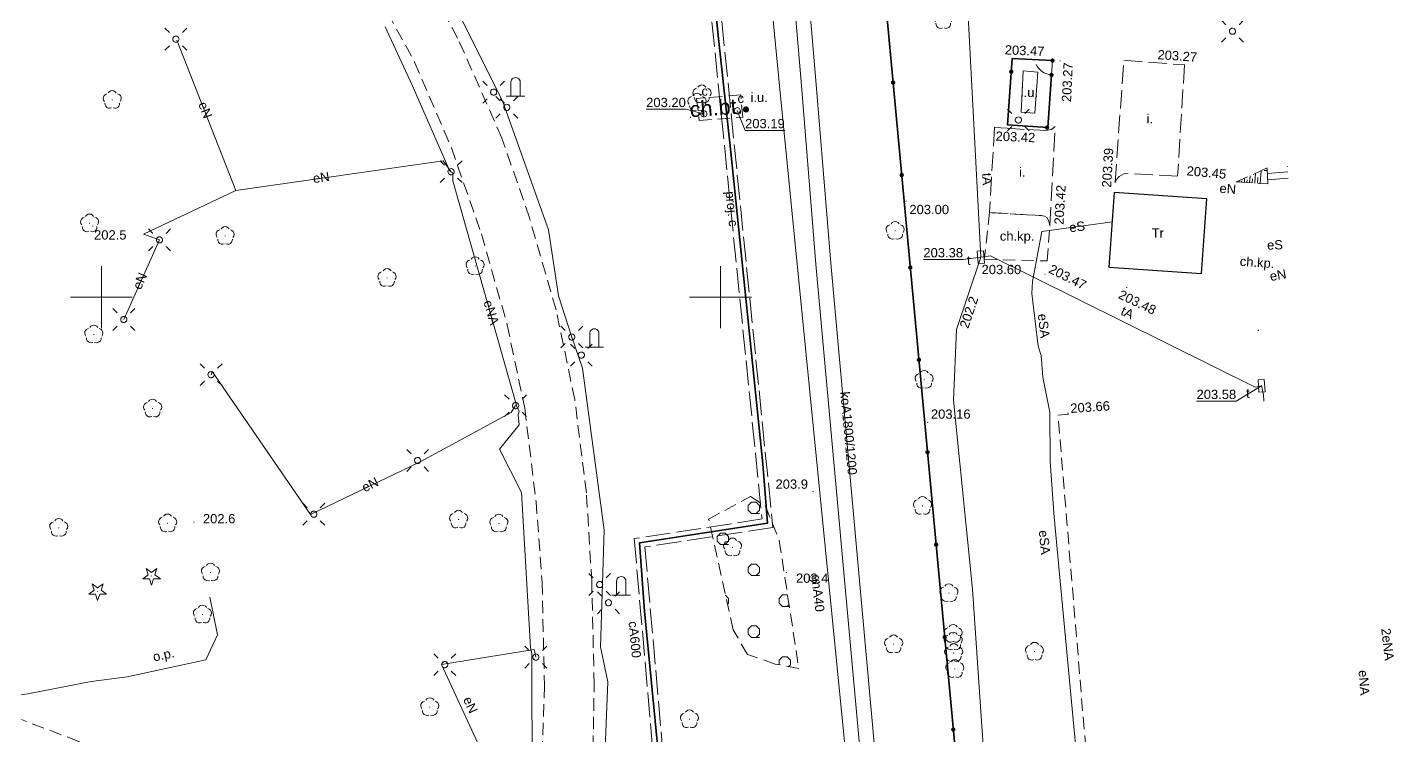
# Model space of a CAD drawing. Extents: x 0 to 7423283, y 0 to 5548300.
# Drawn here: x 7422544 to 7422654.4, y 5547964.6 to 5548021.8 of the extents above; entities that cross this region are included whole.
import ezdxf
from ezdxf.enums import TextEntityAlignment as Align

# ---------------------------------------------------------------- set-up
doc = ezdxf.new("R2010")
doc.units = 0
doc.header["$PDSIZE"] = 0.75
for name, pattern in [('PRZER0_8-0_8', [1.6, 0.8, -0.8]), ('PRZER1-1', [2, 1, -1]), ('PRZER2-1', [3, 2, -1]), ('PRZER2_5-1', [3.5, 2.5, -1]), ('PRZER3-1', [4, 3, -1]), ('PRZER4-1', [5, 4, -1])]:
    doc.linetypes.add(name, pattern=pattern)
doc.layers.get('0').update_dxf_attribs({"linetype": 'CONTINUOUS', "lineweight": 13})
for name, color, linetype, lineweight in [('BUBZ02', 7, 'PRZER2_5-1', 18), ('GSLKOC', 7, 'CONTINUOUS', 18), ('GSLKOU', 7, 'CONTINUOUS', 18), ('GTGETI_O', 7, 'CONTINUOUS', 18), ('KTCR02', 7, 'PRZER2-1', 18), ('KTCR02_O', 7, 'PRZER2-1', 18), ('KTOK04', 7, 'CONTINUOUS', 18), ('KTOK05_01', 7, 'CONTINUOUS', 35), ('KTOK06', 7, 'CONTINUOUS', 18), ('KTPL01', 7, 'PRZER3-1', 18), ('KTPL01_O', 7, 'PRZER3-1', 18), ('RTPW01', 7, 'CONTINUOUS', 13), ('RTPW01_O', 7, 'CONTINUOUS', 13), ('RTPW02', 7, 'CONTINUOUS', 13), ('RTPW02_O', 7, 'CONTINUOUS', 13), ('SUSM', 7, 'CONTINUOUS', 18)]:
    doc.layers.add(name, color=color, linetype=linetype, lineweight=lineweight)
for name, color, linetype, lineweight, true_color in [('EGBD03', 7, 'CONTINUOUS', 18, 0x008000), ('EGBU01', 7, 'PRZER1-1', 18, 0x008000), ('OBOO04_01', 7, 'CONTINUOUS', 18, 0x0a0909), ('OBOP01', 7, 'CONTINUOUS', 18, 0x008000), ('OBOP02', 7, 'CONTINUOUS', 18, 0x008000), ('OBOP05_02', 7, 'CONTINUOUS', 18, 0x0a0909), ('OBOP05_02_O', 7, 'CONTINUOUS', 18, 0x0a0909), ('PTTL04', 7, 'CONTINUOUS', 18, 0x0a0909), ('SUOP03', 1, 'CONTINUOUS', 35, 0xff0000), ('SUPC05', 7, 'CONTINUOUS', 18, 0xd200d2), ('SUPC05_O', 7, 'CONTINUOUS', 18, 0xd200d2), ('SUPE03', 1, 'CONTINUOUS', 18, 0xff0000), ('SUPE03_O', 1, 'CONTINUOUS', 18, 0xff0000), ('SUPE04', 1, 'CONTINUOUS', 18, 0xff0000), ('SUPE04_O', 1, 'CONTINUOUS', 18, 0xff0000), ('SUPG04', 7, 'CONTINUOUS', 18, 0xbfbf00), ('SUPG04_O', 7, 'CONTINUOUS', 18, 0xbfbf00), ('SUPK03', 7, 'CONTINUOUS', 18, 0x803300), ('SUPK03_O', 7, 'CONTINUOUS', 18, 0x803300), ('SUPT01', 7, 'CONTINUOUS', 18, 0xff9100), ('SUPT01_O', 7, 'CONTINUOUS', 18, 0xff9100), ('SUUS12', 7, 'CONTINUOUS', 25, 0x0a0909), ('SUUS12_O', 7, 'CONTINUOUS', 25, 0x0a0909), ('SUUS15', 7, 'CONTINUOUS', 18, 0xff9100), ('SUUS15_O', 7, 'CONTINUOUS', 18, 0xff9100), ('SUUS31_03', 7, 'PRZER0_8-0_8', 18, 0xd200d2), ('SUUS31_03_O', 7, 'PRZER0_8-0_8', 18, 0xd200d2)]:
    doc.layers.add(name, color=color, linetype=linetype, lineweight=lineweight, true_color=true_color)
for name, color, linetype, true_color in [('SUPS01_02', 7, 'CONTINUOUS', 0xd200d2), ('SUPS01_02_O', 7, 'CONTINUOUS', 0xd200d2), ('SUPS01_07', 7, 'CONTINUOUS', 0xff9100), ('SUPS01_07_O', 7, 'CONTINUOUS', 0xff9100), ('SUUS31_01', 7, 'CONTINUOUS', 0x0a0909), ('SUUS31_01_O', 7, 'CONTINUOUS', 0x0a0909)]:
    doc.layers.add(name, color=color, linetype=linetype, true_color=true_color)
doc.styles.add('GEO-INFO', font='Arial')

# ---------------------------------------------------------------- blocks, each defined once
blk = doc.blocks.new('KOLO')
blk.add_hatch(color=0).paths.add_polyline_path([(0, 0.5), (-0.12941, 0.482963), (-0.25, 0.433013), (-0.353553, 0.353553), (-0.433013, 0.25), (-0.482963, 0.12941), (-0.5, 0), (-0.482963, -0.12941), (-0.433013, -0.25), (-0.353553, -0.353553), (-0.25, -0.433013), (-0.12941, -0.482963), (0, -0.5), (0.12941, -0.482963), (0.25, -0.433013), (0.353553, -0.353553), (0.433013, -0.25), (0.482963, -0.12941), (0.5, 0), (0.482963, 0.12941), (0.433013, 0.25), (0.353553, 0.353553), (0.25, 0.433013), (0.12941, 0.482963)])
blk = doc.blocks.new('SUSM01_01')
at = {"color": 0}
for points in [[(-0.353553, 0.353553), (-0.212132, 0.212132)], [(0.353553, 0.353553), (0.212132, 0.212132)], [(-0.353553, -0.353553), (-0.212132, -0.212132)], [(0.353553, -0.353553), (0.212132, -0.212132)]]:
    blk.add_lwpolyline(points, dxfattribs=at)
blk.add_lwpolyline([(0.1, 0), (0.093969, -0.034202), (0.076604, -0.064279), (0.05, -0.086603), (0.025882, -0.096593), (0, -0.1), (-0.025882, -0.096593), (-0.05, -0.086603), (-0.073305, -0.068017), (-0.090097, -0.043388), (-0.098883, -0.014904), (-0.098883, 0.014904), (-0.090097, 0.043388), (-0.073305, 0.068017), (-0.05, 0.086603), (-0.022252, 0.097493), (0.007473, 0.09972), (0.036534, 0.093087), (0.062349, 0.078183), (0.082624, 0.056332), (0.095557, 0.029476)], close=True, dxfattribs=at)
blk = doc.blocks.new('SPDLP')
blk.add_hatch(color=0).paths.add_polyline_path([(-0.09, 0), (-0.085595, -0.027812), (-0.072812, -0.052901), (-0.052901, -0.072812), (-0.027812, -0.085595), (0, -0.09), (0.027812, -0.085595), (0.052901, -0.072812), (0.072812, -0.052901), (0.085595, -0.027812), (0.09, 0), (0.085595, 0.027812), (0.072812, 0.052901), (0.052901, 0.072812), (0.027812, 0.085595), (0, 0.09), (-0.027812, 0.085595), (-0.052901, 0.072812), (-0.072812, 0.052901), (-0.085595, 0.027812)])
at = {"color": 0}
for points in [[(-1.292703, 0.137547), (-1.355024, 0.389802), (-1.327532, 0.648184), (-1.213525, 0.881678), (-1.026689, 1.062258), (-0.78945, 1.168249), (-0.530282, 1.186929)], [(-0.268652, 1.271938), (-0.048001, 1.40916), (0.20623, 1.462858), (0.463525, 1.426585), (0.693003, 1.304695), (0.867117, 1.11182), (0.964971, 0.871109)], [(1.126667, 0.648554), (1.325358, 0.481106), (1.454989, 0.255912), (1.5, 0), (1.454989, -0.255912), (1.325358, -0.481106), (1.126667, -0.648554)], [(-0.530282, -1.186929), (-0.78945, -1.168249), (-1.026689, -1.062258), (-1.213525, -0.881678), (-1.327532, -0.648184), (-1.355024, -0.389802), (-1.292703, -0.137547)], [(0.964971, -0.871109), (0.867117, -1.11182), (0.693003, -1.304695), (0.463525, -1.426585), (0.20623, -1.462858), (-0.048001, -1.40916), (-0.268652, -1.271938)]]:
    blk.add_lwpolyline(points, dxfattribs=at)
blk = doc.blocks.new('SPDIP')
blk.add_hatch(color=0).paths.add_polyline_path([(-0.09, 0), (-0.085595, -0.027812), (-0.072812, -0.052901), (-0.052901, -0.072812), (-0.027812, -0.085595), (0, -0.09), (0.027812, -0.085595), (0.052901, -0.072812), (0.072812, -0.052901), (0.085595, -0.027812), (0.09, 0), (0.085595, 0.027812), (0.072812, 0.052901), (0.052901, 0.072812), (0.027812, 0.085595), (0, 0.09), (-0.027812, 0.085595), (-0.052901, 0.072812), (-0.072812, 0.052901), (-0.085595, 0.027812)])
at = {"color": 0}
blk.add_lwpolyline([(0.177062, -0.544942), (-0.463555, -1.426676), (-0.463555, -0.336792), (-1.500096, 0), (-0.463555, 0.336792), (-0.463555, 1.426676), (0.177062, 0.544942), (1.213603, 0.881734), (0.572986, 0), (1.213603, -0.881734)], close=True, dxfattribs=at)
blk = doc.blocks.new('OKRAG_PELNY')
at = {"color": 0}
blk.add_lwpolyline([(0.5, 0), (0.482963, -0.12941), (0.433013, -0.25), (0.353553, -0.353553), (0.25, -0.433013), (0.12941, -0.482963), (0, -0.5), (-0.12941, -0.482963), (-0.25, -0.433013), (-0.353553, -0.353553), (-0.433013, -0.25), (-0.482963, -0.12941), (-0.5, 0), (-0.482963, 0.12941), (-0.433013, 0.25), (-0.353553, 0.353553), (-0.25, 0.433013), (-0.12941, 0.482963), (0, 0.5), (0.12941, 0.482963), (0.25, 0.433013), (0.353553, 0.353553), (0.433013, 0.25), (0.482963, 0.12941)], close=True, dxfattribs=at)
blk = doc.blocks.new('POINT')
at = {"color": 0}
blk.add_point((0, 0), dxfattribs=at)
blk = doc.blocks.new('OBOO04')
at = {"color": 0}
for points in [[(0, -1), (0, 1)], [(0, -0.5), (1.5, -0.5), (1.62941, -0.482963), (1.75, -0.433013), (1.853553, -0.353553), (1.933013, -0.25), (1.982963, -0.12941), (2, 0), (1.982963, 0.12941), (1.933013, 0.25), (1.853553, 0.353553), (1.75, 0.433013), (1.62941, 0.482963), (1.5, 0.5)], [(0, 0.5), (1.5, 0.5)]]:
    blk.add_lwpolyline(points, dxfattribs=at)
blk = doc.blocks.new('PROSTOKAT2-1_PELNY')
at = {"color": 0}
blk.add_lwpolyline([(1, 0.5), (1, -0.5), (-1, -0.5), (-1, 0.5)], close=True, dxfattribs=at)
blk = doc.blocks.new('KTOK04')
at = {"color": 0}
blk.add_lwpolyline([(0, 0), (-0.01711, -0.261052), (-0.068148, -0.517638), (-0.152241, -0.765367), (-0.267949, -1), (-0.413293, -1.217523), (-0.585786, -1.414214), (-0.782477, -1.586707), (-1, -1.732051)], dxfattribs=at)

msp = doc.modelspace()

# ---------------------------------------------------------------- hatches: boundary and pattern name
at = {"layer": 'PTTL04', "linetype": 'Continuous', "lineweight": 18, "true_color": 0x0a0909}
h = msp.add_hatch(dxfattribs=at)
h.set_pattern_fill('PTTL04', color=18, scale=0.5, style=0)
h.set_pattern_definition([(0, (7420000, 5550000), (0, 5), [0.6531, -4.3469]), (0, (7420000, 5550000.9237), (0, 5), [0.3827, -4.6173]), (90, (7419999.7294, 5550000.2706), (-5, 0), [0.3827, -4.6173]), (90, (7420000.653, 5550000.2706), (-5, 0), [0.3827, -4.6173]), (45, (7419999.7294, 5550000.653), (0, 5), [0.3827, -6.688368]), (135, (7420000.653, 5550000.653), (-5, 0), [0.3827, -6.688368]), (0, (7420002.5, 5550002.5), (0, 5), [0.6531, -9.3469]), (0, (7420002.5, 5550003.4237), (0, 5), [0.3827, -4.6173]), (90, (7420002.2294, 5550002.7706), (-5, 0), [0.3827, -4.6173]), (90, (7420003.153, 5550002.7706), (-5, 0), [0.3827, -4.6173]), (45, (7420002.2294, 5550003.153), (0, 5), [0.3827, -6.688368]), (135, (7420003.153, 5550003.153), (-5, 0), [0.3827, -6.688368]), (45, (7420000.3827, 5550000), (0, 5), [0.3827, -3.152834, 0.3827, -3.152834, 0.3827, -3.285534, 0.25, -3.152834]), (135, (7420000, 5550000), (0, -5), [0.3827, -3.285534, 0.25, -3.152834, 0.3827, -3.152834, 0.3827, -3.152834])])
h.paths.add_polyline_path([(7422604.74, 5547980.33), (7422603.6, 5547983.15), (7422602.42, 5547983.89), (7422599.04, 5547982.05), (7422601.02, 5547973.12), (7422602.18, 5547971.13), (7422604.41, 5547970.35), (7422606.32, 5547970)], flags=0)

# ---------------------------------------------------------------- linework, layer by layer
at = {"color": 7, "linetype": 'Continuous', "lineweight": 13, "elevation": 100, "flags": 128}
for points in [[(7422550, 5547997.5), (7422550, 5548002.5)], [(7422600, 5547997.5), (7422600, 5548002.5)], [(7422547.5, 5548000), (7422552.5, 5548000)], [(7422597.5, 5548000), (7422602.5, 5548000)]]:
    msp.add_lwpolyline(points, dxfattribs=at)
at = {"layer": 'BUBZ02', "color": 7, "linetype": 'PRZER2_5-1', "lineweight": 18, "ltscale": 0.5, "elevation": 10.14}
for points in [[(7422644.14, 5548010.44), (7422641.67, 5548009.3)], [(7422641.67, 5548009.3), (7422644.19, 5548009.14), (7422644.14, 5548010.44)]]:
    msp.add_lwpolyline(points, dxfattribs=at)
at = {"layer": 'BUBZ02', "color": 7, "linetype": 'Continuous', "lineweight": 18, "elevation": 10.14, "flags": 128}
for points in [[(7422642.301, 5548009.26), (7422642.322, 5548009.601)], [(7422642.727, 5548009.233), (7422642.763, 5548009.804)], [(7422643.153, 5548009.206), (7422643.204, 5548010.008)], [(7422643.366, 5548009.192), (7422643.395, 5548009.651)], [(7422643.579, 5548009.179), (7422643.645, 5548010.211)], [(7422644.148, 5548010.235), (7422643.902, 5548010.226)], [(7422641.874, 5548009.287), (7422641.881, 5548009.398)], [(7422642.087, 5548009.273), (7422642.095, 5548009.386)], [(7422642.514, 5548009.246), (7422642.528, 5548009.475)], [(7422642.94, 5548009.219), (7422642.962, 5548009.563)]]:
    msp.add_lwpolyline(points, dxfattribs=at)
at = {"layer": 'EGBD03', "color": 96, "linetype": 'Continuous', "lineweight": 18, "true_color": 0x008000, "elevation": 10.3}
msp.add_lwpolyline([(7422623.35, 5547883.18), (7422622.27, 5547894.65), (7422625.3, 5547895.12), (7422601.46, 5548151.54)], dxfattribs=at)
at = {"layer": 'EGBU01', "color": 7, "linetype": 'Continuous', "lineweight": 18, "elevation": 10.17}
msp.add_lwpolyline([(7422623.35, 5547883.18), (7422622.27, 5547894.65), (7422625.3, 5547895.12), (7422601.46, 5548151.54)], dxfattribs=at)
at = {"layer": 'EGBU01', "color": 96, "linetype": 'PRZER1-1', "lineweight": 18, "ltscale": 0.5, "true_color": 0x008000, "elevation": 10.18}
msp.add_lwpolyline([(7422623.35, 5547883.18), (7422622.27, 5547894.65), (7422625.3, 5547895.12), (7422601.46, 5548151.54)], dxfattribs=at)
at = {"layer": 'GSLKOC', "color": 7, "linetype": 'PRZER2-1', "lineweight": 18, "ltscale": 0.5, "elevation": 10.18}
msp.add_lwpolyline([(7422598.27, 5548014.26), (7422601.8, 5548014.53), (7422601.63, 5548016.33), (7422598.07, 5548016.05)], close=True, dxfattribs=at)
msp.add_lwpolyline([(7422633.54, 5547913.38), (7422630.74, 5547948.63), (7422627.25, 5547990.47), (7422628.12, 5547990.54)], dxfattribs=at)
at = {"layer": 'KTCR02', "color": 7, "linetype": 'PRZER2-1', "lineweight": 18, "ltscale": 0.5, "elevation": 10.18}
for points in [[(7422620.37, 5547882), (7422618.72, 5547886.43), (7422617.32, 5547890.73), (7422614.39, 5547898.63), (7422610.86, 5547904.68), (7422605.89, 5547910.46), (7422597.66, 5547918.42), (7422587.68, 5547928.46), (7422585.83, 5547931.84), (7422585.72, 5547935.6, 0.0871291), (7422587.34, 5547942.21), (7422588.2, 5547947.15), (7422589.12, 5547953.61), (7422589.65, 5547960.58), (7422589.8, 5547968.67), (7422589.6, 5547977.01), (7422589.17, 5547984.18), (7422588.23, 5547991.72), (7422586.72, 5547998.97), (7422584.57, 5548006.4), (7422582.35, 5548012.85), (7422578.77, 5548020.93), (7422574.27, 5548029.16)], [(7422570.92, 5548026.91), (7422575.3, 5548018.99), (7422578.27, 5548012.06), (7422580.69, 5548005.11), (7422582.77, 5547997.77), (7422584.19, 5547991.03), (7422585.1, 5547983.49), (7422585.59, 5547976.96), (7422585.78, 5547968.6), (7422585.52, 5547961.04), (7422585, 5547953.93), (7422584.28, 5547948.07), (7422583.34, 5547943.04), (7422582.27, 5547939.38, -0.5150613), (7422577.42, 5547938.56, 0.0202194), (7422556.39, 5547958.13), (7422551.34, 5547962.1), (7422548.16, 5547964.1), (7422543.56, 5547965.86)]]:
    msp.add_lwpolyline(points, format="xyb", dxfattribs=at)
msp.add_lwpolyline([(7422621.73, 5548006.83), (7422621.3, 5548003.04), (7422626.38, 5548002.92), (7422626.6, 5548005.77), (7422626.5, 5548006.13), (7422626.34, 5548006.42), (7422626.16, 5548006.54), (7422625.89, 5548006.58)], close=True, dxfattribs=at)
at = {"layer": 'KTOK04', "color": 7, "linetype": 'Continuous', "lineweight": 18, "elevation": 10.18}
msp.add_lwpolyline([(7422626.81, 5548019.11), (7422626.73, 5548017.95)], dxfattribs=at)
at = {"layer": 'KTOK05_01', "color": 7, "linetype": 'Continuous', "lineweight": 35, "elevation": 10.18}
for points in [[(7422623.29, 5547912.97), (7422622.84, 5547921.55), (7422601.46, 5548151.54)], [(7422626.81, 5548019.11), (7422623.55, 5548019.27), (7422623.18, 5548013.91), (7422626.43, 5548013.69), (7422626.73, 5548017.95)]]:
    msp.add_lwpolyline(points, dxfattribs=at)
at = {"layer": 'KTOK06', "color": 7, "linetype": 'Continuous', "lineweight": 18, "elevation": 10.18, "flags": 128}
for points in [[(7422644.158, 5548009.973), (7422645.808, 5548010.119)], [(7422644.177, 5548009.473), (7422645.852, 5548009.621)]]:
    msp.add_lwpolyline(points, dxfattribs=at)
at = {"layer": 'KTPL01', "color": 7, "linetype": 'PRZER3-1', "lineweight": 18, "ltscale": 0.5, "elevation": 10.18}
for points in [[(7422632.57, 5548019.13), (7422634.55, 5548018.97), (7422637.47, 5548018.76), (7422636.91, 5548009.76), (7422632.92, 5548010), (7422632.57, 5548009.95), (7422632.19, 5548009.73), (7422631.99, 5548009.52), (7422631.86, 5548009.25)], [(7422627.01, 5548013.79), (7422626.72, 5548013.55), (7422626.28, 5548013.47), (7422624.51, 5548013.55), (7422623.16, 5548013.64), (7422622.12, 5548013.7), (7422621.73, 5548006.83), (7422625.89, 5548006.58), (7422626.16, 5548006.54), (7422626.34, 5548006.42), (7422626.5, 5548006.13), (7422626.6, 5548005.77)]]:
    msp.add_lwpolyline(points, close=True, dxfattribs=at)
at = {"layer": 'OBOP05_02', "color": 18, "linetype": 'Continuous', "lineweight": 18, "true_color": 0x0a0909, "elevation": 10.1}
msp.add_lwpolyline([(7422540.72, 5547967.46), (7422544.07, 5547967.93), (7422549.17, 5547968.95), (7422552.09, 5547969.31), (7422558.43, 5547970.69), (7422559.39, 5547972.71), (7422558.76, 5547975.74)], dxfattribs=at)
at = {"layer": 'PTTL04', "color": 18, "linetype": 'PRZER2-1', "lineweight": 18, "ltscale": 0.5, "true_color": 0x0a0909, "elevation": 10.06}
msp.add_lwpolyline([(7422602.42, 5547983.89), (7422603.6, 5547983.15), (7422604.74, 5547980.33), (7422606.32, 5547970), (7422604.41, 5547970.35), (7422602.18, 5547971.13), (7422601.02, 5547973.12), (7422599.04, 5547982.05)], close=True, dxfattribs=at)
at = {"layer": 'SUOP03', "color": 212, "linetype": 'Continuous', "lineweight": 35, "true_color": 0xd200d2, "elevation": 10.18}
msp.add_lwpolyline([(7422617.793, 5548134.984), (7422617.31, 5548133), (7422614.55, 5548132.89), (7422591.64, 5548132.5), (7422594.33, 5548086.02), (7422586.95, 5548085.21), (7422586.51, 5548066.02), (7422592.35, 5548064.65), (7422594.38, 5548064.35), (7422597.33, 5548063.64), (7422598.7, 5548032.21), (7422599.83, 5548020.9), (7422600.84, 5548011.71), (7422603.41, 5547986.52), (7422603.79, 5547981.73), (7422593.46, 5547980.15), (7422593.85, 5547974.61), (7422595.38, 5547959.1), (7422607.09, 5547960.02), (7422608.85, 5547944.16), (7422610.29, 5547932.44), (7422611.07, 5547925.14), (7422612.74, 5547912.54)], dxfattribs=at)
at = {"layer": 'SUPC05', "color": 212, "linetype": 'PRZER4-1', "lineweight": 18, "ltscale": 0.5, "true_color": 0xd200d2, "elevation": 10.18}
for points in [[(7422597.716, 5548063.965), (7422599.099, 5548032.239), (7422604.226, 5547981.392)], [(7422596.944, 5548063.315), (7422598.301, 5548032.181), (7422603.354, 5547982.068)], [(7422603.354, 5547982.068), (7422593.029, 5547980.489), (7422594.946, 5547958.665), (7422606.738, 5547959.591), (7422612.026, 5547915.04), (7422614.593, 5547886.656), (7422615.387, 5547886.72)], [(7422604.226, 5547981.392), (7422593.891, 5547979.811), (7422595.674, 5547959.524), (7422607.442, 5547960.449), (7422613.068, 5547913.046), (7422615.295, 5547887.49), (7422616.093, 5547887.56)]]:
    msp.add_lwpolyline(points, dxfattribs=at)
at = {"layer": 'SUPE03', "color": 1, "linetype": 'Continuous', "lineweight": 18, "true_color": 0xff0000, "elevation": 10.18}
for points in [[(7422625.14, 5548000.28), (7422625.19, 5548001.26), (7422625.95, 5548005.3), (7422631.64, 5548006.07)], [(7422625.14, 5548000.28), (7422625.66, 5547996.02), (7422625.89, 5547995.27), (7422626.04, 5547993.52), (7422626.59, 5547990.69), (7422626.63, 5547986.71), (7422626.93, 5547982.21), (7422633.41, 5547913.38), (7422635.03, 5547892.55), (7422635.51, 5547881.51), (7422628.48, 5547880.87), (7422629, 5547869.38), (7422632.17, 5547845.38), (7422632.97, 5547838.68), (7422635.21, 5547821.13)]]:
    msp.add_lwpolyline(points, dxfattribs=at)
at = {"layer": 'SUPE04', "color": 1, "linetype": 'Continuous', "lineweight": 18, "true_color": 0xff0000, "elevation": 10.18}
for points in [[(7422549.4, 5548065.16), (7422549.65, 5548064.93), (7422553.71, 5548059.83), (7422562.9, 5548047.63), (7422564.22, 5548045.92), (7422570.51, 5548036.67), (7422577.02, 5548026.62), (7422582.38, 5548015.85), (7422586.1, 5548005.44), (7422586.91, 5548000.09), (7422587.99, 5547996.77), (7422588.85, 5547994.26), (7422590.61, 5547981.17), (7422590.31, 5547971.75), (7422590.9, 5547968.92), (7422590.41, 5547956.78), (7422589.73, 5547949.5), (7422587.15, 5547937.48), (7422586.66, 5547935.56), (7422586.54, 5547935.45)], [(7422572.91, 5548021.84), (7422575.09, 5548017.13), (7422578.15, 5548010.18), (7422578.38, 5548010.03), (7422578.39, 5548009.39), (7422583.56, 5547991.17), (7422583.75, 5547990.76), (7422583.67, 5547990.52), (7422583.73, 5547989.69), (7422582.14, 5547987.7), (7422583.94, 5547984.21), (7422584.66, 5547971.68), (7422584.76, 5547971.18), (7422584.79, 5547960.48)], [(7422560.86, 5548008.61), (7422556.1, 5548020.76)], [(7422578.24, 5548010.13), (7422577.59, 5548011.01), (7422560.86, 5548008.61)], [(7422560.86, 5548008.61), (7422553.4, 5548005.09), (7422554.69, 5548004.62), (7422551.81, 5547998.19)], [(7422558.86, 5547993.73), (7422558.94, 5547993.99), (7422566.88, 5547982.42), (7422575.75, 5547986.7), (7422583.1, 5547990.68), (7422583.45, 5547991.23)], [(7422578.87, 5547951.75), (7422581.35, 5547955.47), (7422581.23, 5547962.15), (7422577.48, 5547970.32), (7422584.96, 5547971.52), (7422585.09, 5547970.91)]]:
    msp.add_lwpolyline(points, dxfattribs=at)
at = {"layer": 'SUPG04', "color": 52, "linetype": 'Continuous', "lineweight": 18, "true_color": 0xbfbf00, "elevation": 10.18}
msp.add_lwpolyline([(7422604.2, 5548022.92), (7422604.77, 5548017.07), (7422611.2, 5547952.12), (7422612.79, 5547933.1), (7422614.32, 5547912.6), (7422618.23, 5547864.78), (7422619.96, 5547846.65), (7422622.98, 5547812.45), (7422624.67, 5547793.92), (7422626.31, 5547776.67), (7422628.73, 5547756.77)], dxfattribs=at)
at = {"layer": 'SUPK03', "color": 36, "linetype": 'Continuous', "lineweight": 18, "true_color": 0x803300, "elevation": 10.18}
for points in [[(7422445.537, 5548223.399), (7422512.24, 5548197.468), (7422516.193, 5548195.887), (7422518.122, 5548195.117), (7422588.834, 5548166.891), (7422595.186, 5548164.572), (7422602.138, 5548082.491), (7422604.108, 5548059.731), (7422607.728, 5548017.19), (7422608.898, 5548002.751), (7422612.848, 5547959.181), (7422616.528, 5547912.716), (7422619.298, 5547876.146), (7422620.078, 5547866.362), (7422621.476, 5547851.269), (7422625.495, 5547821.997), (7422634.838, 5547745.483), (7422638.578, 5547679.164), (7422639.807, 5547669.243), (7422640.508, 5547661.182)], [(7422445.103, 5548222.281), (7422511.8, 5548196.352), (7422515.747, 5548194.773), (7422517.678, 5548194.003), (7422588.406, 5548165.769), (7422594.054, 5548163.708), (7422600.942, 5548082.389), (7422602.912, 5548059.629), (7422606.532, 5548017.09), (7422607.702, 5548002.649), (7422611.652, 5547959.079), (7422615.332, 5547912.624), (7422618.102, 5547876.054), (7422618.882, 5547866.258), (7422620.284, 5547851.131), (7422624.305, 5547821.843), (7422633.642, 5547745.377), (7422637.382, 5547679.056), (7422638.613, 5547669.117), (7422639.312, 5547661.078)]]:
    msp.add_lwpolyline(points, dxfattribs=at)
at = {"layer": 'SUPS01_02_O', "color": 212, "linetype": 'Continuous', "lineweight": 9, "true_color": 0xd200d2, "elevation": 10.8, "flags": 128}
for points in [[(7422593.994, 5548015.178), (7422597.197, 5548015.178), (7422598.627, 5548014.794)], [(7422605.186, 5548013.473), (7422601.983, 5548013.473), (7422601.355, 5548015.069)]]:
    msp.add_lwpolyline(points, dxfattribs=at)
at = {"layer": 'SUPS01_07_O', "color": 30, "linetype": 'Continuous', "lineweight": 9, "true_color": 0xff9100, "elevation": 10.8, "flags": 128}
for points in [[(7422616.38, 5548003.037), (7422619.583, 5548003.037), (7422621.02, 5548003.23)], [(7422638.44, 5547991.587), (7422641.643, 5547991.587), (7422643.69, 5547992.83)]]:
    msp.add_lwpolyline(points, dxfattribs=at)
at = {"layer": 'SUPT01', "color": 30, "linetype": 'Continuous', "lineweight": 18, "true_color": 0xff9100, "elevation": 10.18}
for points in [[(7422621.02, 5548003.23), (7422619.43, 5548033.47), (7422619.29, 5548034.11), (7422619.23, 5548035.72), (7422619.14, 5548036.06), (7422618.66, 5548047.75)], [(7422621.02, 5548003.23), (7422619.05, 5547997.37), (7422618.8, 5547991.66), (7422620.35, 5547976.41), (7422621.5, 5547959.41), (7422622.16, 5547947.85), (7422623.12, 5547934.13), (7422624.59, 5547918.8), (7422626.59, 5547904.1), (7422627.86, 5547890.71), (7422632.04, 5547884.73)], [(7422643.69, 5547992.83), (7422643.17, 5547992.73), (7422621.8, 5548003.32), (7422621.02, 5548003.23)], [(7422643.87, 5547991.59), (7422643.85, 5547992.09), (7422643.69, 5547992.83)]]:
    msp.add_lwpolyline(points, dxfattribs=at)
at = {"layer": 'SUUS12', "color": 18, "linetype": 'Continuous', "lineweight": 25, "true_color": 0x0a0909, "elevation": 10.23}
msp.add_lwpolyline([(7422631.78, 5548008.45), (7422631.36, 5548002.43), (7422638.84, 5548001.91), (7422639.26, 5548007.93)], close=True, dxfattribs=at)
at = {"layer": 'SUUS31_03', "color": 18, "linetype": 'Continuous', "lineweight": 18, "true_color": 0x0a0909, "elevation": 10.23}
msp.add_lwpolyline([(7422624.44, 5548018.27), (7422624.27, 5548014.94), (7422625.38, 5548014.85), (7422625.61, 5548018.17)], close=True, dxfattribs=at)

# ---------------------------------------------------------------- block references
at = {"layer": 'GSLKOC', "color": 7, "lineweight": 18, "xscale": 0.5, "yscale": 0.5, "rotation": 90}
msp.add_blockref('POINT', (7422597.56, 5548014.52, 10.18), dxfattribs=at)
at = {"layer": 'GSLKOU', "color": 7, "lineweight": 18, "xscale": 0.5, "yscale": 0.5, "rotation": 90}
msp.add_blockref('POINT', (7422643.44, 5547997.31, 10.18), dxfattribs=at)
at = {"layer": 'KTOK04', "color": 7, "lineweight": 18, "xscale": 0.75, "yscale": 0.75, "rotation": 266.054813813588}
msp.add_blockref('KTOK04', (7422626.73, 5548017.95, 10.18), dxfattribs=at)
at = {"layer": 'KTOK05_01', "color": 7, "lineweight": 35, "xscale": 0.35, "yscale": 0.35, "rotation": 90}
for p in [(7422626.81, 5548019.11, 10.18), (7422613.936, 5548017.332, 10.18), (7422623.476, 5548018.204, 10.18), (7422626.73, 5548017.95, 10.18), (7422626.368, 5548013.694, 10.18), (7422614.63, 5548009.864, 10.18), (7422615.324, 5548002.396, 10.18), (7422616.019, 5547994.929, 10.18), (7422616.713, 5547987.461, 10.18), (7422617.407, 5547979.993, 10.18), (7422618.101, 5547972.525, 10.18), (7422618.796, 5547965.057, 10.18)]:
    msp.add_blockref('KOLO', p, dxfattribs=at)
at = {"layer": 'OBOO04_01', "color": 18, "lineweight": 18, "true_color": 0x0a0909, "xscale": 0.75, "yscale": 0.75, "rotation": 90}
for p in [(7422583.45, 5548016.24, 10.2), (7422589.81, 5547995.94, 10.2), (7422591.98, 5547975.92, 10.2)]:
    msp.add_blockref('OBOO04', p, dxfattribs=at)
at = {"layer": 'OBOP01', "color": 96, "lineweight": 18, "true_color": 0x008000, "xscale": 0.5, "yscale": 0.5, "rotation": 90}
for p in [(7422554.05, 5547977.46, 10.12), (7422549.7, 5547976.23, 10.12)]:
    msp.add_blockref('SPDIP', p, dxfattribs=at)
at = {"layer": 'OBOP02', "color": 96, "lineweight": 18, "true_color": 0x008000, "xscale": 0.5, "yscale": 0.5, "rotation": 90}
for p in [(7422617.99, 5548022.39, 10.12), (7422550.88, 5548015.93, 10.12), (7422598.1, 5548015.73, 10.12), (7422598.5, 5548016.39, 10.12), (7422549.05, 5548005.96, 10.12), (7422559.99, 5548004.94, 10.12), (7422614.1, 5548005.36, 10.12), (7422580.18, 5548002.51, 10.12), (7422573.07, 5548001.55, 10.12), (7422549.39, 5547996.98, 10.12), (7422616.44, 5547993.32, 10.12), (7422554.14, 5547991, 10.12), (7422616.31, 5547983.13, 10.12), (7422546.56, 5547981.36, 10.12), (7422555.35, 5547981.72, 10.12), (7422578.85, 5547982.02, 10.12), (7422582.1, 5547981.71, 10.12), (7422600.97, 5547979.78, 10.12), (7422558.81, 5547977.75, 10.12), (7422618.44, 5547976.08, 10.12), (7422558.16, 5547974.35, 10.12), (7422618.78, 5547972.79, 10.12), (7422613.98, 5547971.95, 10.12), (7422618.79, 5547972.18, 10.12), (7422625.35, 5547971.35, 10.12), (7422618.83, 5547971.24, 10.12), (7422618.92, 5547969.95, 10.12), (7422576.52, 5547966.87, 10.12), (7422597.49, 5547965.89, 10.12)]:
    msp.add_blockref('SPDLP', p, dxfattribs=at)
at = {"layer": 'RTPW01', "color": 7, "lineweight": 13, "xscale": 0.09, "yscale": 0.09, "rotation": 90}
for p in [(7422549.31, 5548005.74, 10.2), (7422607.47, 5547984.3, 10.2), (7422557.47, 5547981.81, 10.2), (7422605.31, 5547977.75, 10.2)]:
    msp.add_blockref('KOLO', p, dxfattribs=at)
at = {"layer": 'RTPW02', "color": 7, "lineweight": 13, "xscale": 0.09, "yscale": 0.09, "rotation": 90}
for p in [(7422623.55, 5548019.27, 10.2), (7422627.42, 5548019.08, 10.2), (7422637.47, 5548018.76, 10.2), (7422622.12, 5548013.7, 10.2), (7422645.77, 5548010.55, 10.2), (7422631.86, 5548009.25, 10.2), (7422641.67, 5548009.3, 10.2), (7422614.98, 5548007.76, 10.2), (7422626.6, 5548005.77, 10.2), (7422621.3, 5548003.04, 10.2), (7422626.2, 5548001.85, 10.2), (7422632.8, 5548000.77, 10.2), (7422616.73, 5547989.86, 10.2), (7422628.06, 5547990.63, 10.2)]:
    msp.add_blockref('KOLO', p, dxfattribs=at)
at = {"layer": 'SUPS01_02', "color": 212, "lineweight": 5, "true_color": 0xd200d2, "xscale": 0.09, "yscale": 0.09, "rotation": 90}
for p in [(7422601.35, 5548015.06, 10.24), (7422598.65, 5548014.8, 10.24)]:
    msp.add_blockref('KOLO', p, dxfattribs=at)
at = {"layer": 'SUPS01_07', "color": 30, "lineweight": 5, "true_color": 0xff9100, "xscale": 0.09, "yscale": 0.09, "rotation": 90}
for p in [(7422621.02, 5548003.23, 10.24), (7422619.05, 5547997.37, 10.24), (7422643.69, 5547992.83, 10.24)]:
    msp.add_blockref('KOLO', p, dxfattribs=at)
at = {"layer": 'SUSM', "color": 7, "lineweight": 18, "rotation": 90}
for name, p, xscale, yscale in [('SUSM01_01', (7422556.02, 5548020.84, 10.24), 2.5, 2.5), ('SUSM01_01', (7422641.34, 5548021.48, 10.24), 2.5, 2.5), ('OKRAG_PELNY', (7422556.02, 5548020.84, 10.24), 0.5, 0.5), ('SUSM01_01', (7422581.68, 5548016.56, 10.24), 2.5, 2.5), ('OKRAG_PELNY', (7422581.68, 5548016.56, 10.24), 0.5, 0.5), ('SUSM01_01', (7422582.74, 5548015.33, 10.24), 2.5, 2.5), ('OKRAG_PELNY', (7422582.74, 5548015.33, 10.24), 0.5, 0.5), ('SUSM01_01', (7422624.05, 5548014.31, 10.24), 2.5, 2.5), ('SUSM01_01', (7422578.24, 5548010.13, 10.24), 2.5, 2.5), ('OKRAG_PELNY', (7422578.24, 5548010.13, 10.24), 0.5, 0.5), ('SUSM01_01', (7422554.69, 5548004.62, 10.24), 2.5, 2.5), ('OKRAG_PELNY', (7422554.69, 5548004.62, 10.24), 0.5, 0.5), ('SUSM01_01', (7422551.81, 5547998.19, 10.24), 2.5, 2.5), ('OKRAG_PELNY', (7422551.81, 5547998.19, 10.24), 0.5, 0.5), ('SUSM01_01', (7422587.99, 5547996.77, 10.24), 2.5, 2.5), ('OKRAG_PELNY', (7422587.99, 5547996.77, 10.24), 0.5, 0.5), ('SUSM01_01', (7422588.76, 5547995.31, 10.24), 2.5, 2.5), ('OKRAG_PELNY', (7422588.76, 5547995.31, 10.24), 0.5, 0.5), ('SUSM01_01', (7422558.86, 5547993.73, 10.24), 2.5, 2.5), ('OKRAG_PELNY', (7422558.86, 5547993.73, 10.24), 0.5, 0.5), ('SUSM01_01', (7422583.45, 5547991.23, 10.24), 2.5, 2.5), ('OKRAG_PELNY', (7422583.45, 5547991.23, 10.24), 0.5, 0.5), ('SUSM01_01', (7422575.54, 5547986.8, 10.24), 2.5, 2.5), ('OKRAG_PELNY', (7422575.54, 5547986.8, 10.24), 0.5, 0.5), ('SUSM01_01', (7422567.15, 5547982.45, 10.24), 2.5, 2.5), ('OKRAG_PELNY', (7422567.15, 5547982.45, 10.24), 0.5, 0.5), ('SUSM01_01', (7422590.24, 5547976.77, 10.24), 2.5, 2.5), ('OKRAG_PELNY', (7422590.24, 5547976.77, 10.24), 0.5, 0.5), ('SUSM01_01', (7422590.95, 5547975.3, 10.24), 2.5, 2.5), ('OKRAG_PELNY', (7422590.95, 5547975.3, 10.24), 0.5, 0.5), ('SUSM01_01', (7422577.73, 5547970.3, 10.24), 2.5, 2.5), ('SUSM01_01', (7422585.09, 5547970.91, 10.24), 2.5, 2.5), ('OKRAG_PELNY', (7422585.09, 5547970.91, 10.24), 0.5, 0.5), ('OKRAG_PELNY', (7422577.73, 5547970.3, 10.24), 0.5, 0.5)]:
    msp.add_blockref(name, p, dxfattribs=dict(at, xscale=xscale, yscale=yscale))
at = {"layer": 'SUUS15', "color": 212, "lineweight": 18, "true_color": 0xd200d2, "xscale": 0.5, "yscale": 0.5, "rotation": 90}
for p in [(7422601.35, 5548015.06, 10.24), (7422598.65, 5548014.8, 10.24)]:
    msp.add_blockref('OKRAG_PELNY', p, dxfattribs=at)
at = {"layer": 'SUUS15', "color": 30, "lineweight": 18, "true_color": 0xff9100, "xscale": 0.5, "yscale": 0.5}
for p, rotation in [((7422621.02, 5548003.23, 10.24), 274.573704582872), ((7422643.69, 5547992.83, 10.24), 274.0039575230662)]:
    msp.add_blockref('PROSTOKAT2-1_PELNY', p, dxfattribs=dict(at, rotation=rotation))
at = {"layer": 'SUUS31_01', "color": 18, "lineweight": 5, "true_color": 0x0a0909, "xscale": 0.5, "yscale": 0.5, "rotation": 90}
msp.add_blockref('KOLO', (7422602.06, 5548015.16, 10.24), dxfattribs=at)

# ---------------------------------------------------------------- texts
at = {"layer": 'GTGETI_O', "color": 7, "linetype": 'Continuous', "lineweight": 0, "style": 'GEO-INFO'}
msp.add_text('ch.bt.', height=1.25, rotation=4.37369, dxfattribs=at).set_placement((7422597.56, 5548014.52, 10.8))
at = {"layer": 'KTCR02_O', "color": 7, "linetype": 'Continuous', "lineweight": 0, "style": 'GEO-INFO'}
msp.add_text('ch.kp.', height=0.75, dxfattribs=at).set_placement((7422623.95, 5548004.837, 10.8), align=Align.MIDDLE)
msp.add_text('ch.kp.', height=0.75, rotation=355.97577, dxfattribs=at).set_placement((7422643.326, 5548002.712, 10.8), align=Align.MIDDLE)
at = {"layer": 'KTPL01_O', "color": 7, "linetype": 'Continuous', "lineweight": 0, "style": 'GEO-INFO'}
for p in [(7422634.665, 5548014.428, 10.8), (7422624.37, 5548010.115, 10.8)]:
    msp.add_text('i.', height=0.75, dxfattribs=at).set_placement(p, align=Align.MIDDLE)
at = {"layer": 'OBOP05_02_O', "color": 18, "linetype": 'Continuous', "lineweight": 0, "true_color": 0x0a0909, "style": 'GEO-INFO'}
msp.add_text('o.p.', height=0.75, rotation=12.27978, dxfattribs=at).set_placement((7422555.1, 5547970.733, 10.8), align=Align.CENTER)
at = {"layer": 'RTPW01_O', "color": 7, "linetype": 'Continuous', "lineweight": 0, "style": 'GEO-INFO'}
for s, p in [('202.5', (7422549.41, 5548004.65, 10.8)), ('203.9', (7422604.44, 5547984.51, 10.8)), ('202.6', (7422558.2, 5547981.72, 10.8)), ('203.4', (7422606.09, 5547976.91, 10.8))]:
    msp.add_text(s, height=0.75, rotation=359.99979, dxfattribs=at).set_placement(p)
at = {"layer": 'RTPW02_O', "color": 7, "linetype": 'Continuous', "lineweight": 0, "style": 'GEO-INFO'}
for s, rotation, p in [('203.47', 357.66662, (7422622.939, 5548019.611, 10.8)), ('203.27', 356.20585, (7422635.267, 5548019.224, 10.8)), ('203.27', 87.25256, (7422628.302, 5548015.744, 10.8)), ('203.42', 357.63024, (7422622.2, 5548012.64, 10.8)), ('203.39', 86.68189, (7422631.54, 5548008.83, 10.8)), ('203.45', 354.92924, (7422637.612, 5548009.84, 10.8)), ('203.42', 86.7621, (7422627.695, 5548005.837, 10.8)), ('203.00', 359.99979, (7422615.25, 5548006.7, 10.8)), ('203.60', 359.99979, (7422621.079, 5548001.853, 10.8)), ('203.47', 333.38575, (7422626.432, 5548002.009, 10.8)), ('203.48', 334.22064, (7422632.056, 5547999.945, 10.8)), ('203.16', 359.99979, (7422616.99, 5547990.17, 10.8)), ('203.66', 3.97798, (7422628.27, 5547990.63, 10.8))]:
    msp.add_text(s, height=0.75, rotation=rotation, dxfattribs=at).set_placement(p)
at = {"layer": 'SUPC05_O', "color": 212, "linetype": 'Continuous', "lineweight": 0, "true_color": 0xd200d2, "style": 'GEO-INFO'}
msp.add_text('proj. c', height=0.75, rotation=275.75779, dxfattribs=at).set_placement((7422600.827, 5548007.125, 10.8), align=Align.MIDDLE)
msp.add_text('cA600', height=0.75, rotation=275.34284, dxfattribs=at).set_placement((7422592.57, 5547973.77, 10.8))
at = {"layer": 'SUPE03_O', "color": 1, "linetype": 'Continuous', "lineweight": 0, "true_color": 0xff0000, "style": 'GEO-INFO'}
for rotation, p in [(7.70674, (7422628.795, 5548005.685, 10.8)), (1.37917, (7422644.775, 5548004.22, 10.8))]:
    msp.add_text('eS', height=0.75, rotation=rotation, dxfattribs=at).set_placement(p, align=Align.MIDDLE)
msp.add_text('eSA', height=0.75, rotation=276.4333, dxfattribs=at).set_placement((7422625.843, 5547996.648, 10.8), align=Align.RIGHT)
msp.add_text('eSA', height=0.75, rotation=275.34523, dxfattribs=at).set_placement((7422625.7, 5547981.13, 10.8))
at = {"layer": 'SUPE04_O', "color": 1, "linetype": 'Continuous', "lineweight": 0, "true_color": 0xff0000, "style": 'GEO-INFO'}
for s, rotation, p in [('eN', 291.30558, (7422557.806, 5548015.603, 10.8)), ('eN', 8.0542, (7422567.139, 5548009.205, 10.8)), ('eN', 66.09213, (7422553.179, 5548000.537, 10.8)), ('eNA', 285.99132, (7422580.849, 5547999.626, 10.8)), ('eN', 26.08539, (7422571.267, 5547984.216, 10.8)), ('2eNA', 276.49913, (7422653.35, 5547973.2, 10.8)), ('eNA', 274.37272, (7422651.52, 5547969.83, 10.8)), ('eN', 294.39923, (7422579.19, 5547967.5, 10.8))]:
    msp.add_text(s, height=0.75, rotation=rotation, dxfattribs=at).set_placement(p)
for rotation, p in [(355.65128, (7422640.965, 5548008.75, 10.8)), (355.65128, (7422640.965, 5548008.75, 10.8)), (355.65128, (7422640.965, 5548008.75, 10.8)), (355.65128, (7422640.965, 5548008.75, 10.8)), (355.65128, (7422640.965, 5548008.75, 10.8)), (355.65128, (7422640.965, 5548008.75, 10.8)), (10.19977, (7422645.02, 5548001.775, 10.8)), (10.19977, (7422645.02, 5548001.775, 10.8)), (10.19977, (7422645.02, 5548001.775, 10.8)), (10.19977, (7422645.02, 5548001.775, 10.8)), (10.19977, (7422645.02, 5548001.775, 10.8)), (10.19977, (7422645.02, 5548001.775, 10.8)), (10.19977, (7422645.02, 5548001.775, 10.8))]:
    msp.add_text('eN', height=0.75, rotation=rotation, dxfattribs=at).set_placement(p, align=Align.MIDDLE)
at = {"layer": 'SUPG04_O', "color": 18, "linetype": 'Continuous', "lineweight": 0, "true_color": 0x0a0909, "style": 'GEO-INFO'}
msp.add_text('gnA40', height=0.75, rotation=276.31822, dxfattribs=at).set_placement((7422607.33, 5547977.54, 10.8))
at = {"layer": 'SUPK03_O', "color": 36, "linetype": 'Continuous', "lineweight": 0, "true_color": 0x803300, "style": 'GEO-INFO'}
msp.add_text('koA1800/1200', height=0.75, rotation=275.2576, dxfattribs=at).set_placement((7422609.67, 5547992.33, 10.8))
at = {"layer": 'SUPS01_02_O', "color": 212, "linetype": 'Continuous', "lineweight": 0, "true_color": 0xd200d2, "style": 'GEO-INFO'}
for s, p in [('203.20', (7422593.994, 5548015.351)), ('203.19', (7422601.983, 5548013.645))]:
    msp.add_text(s, height=0.75, rotation=359.99979, dxfattribs=at).set_placement(p)
at = {"layer": 'SUPS01_07_O', "color": 30, "linetype": 'Continuous', "lineweight": 0, "true_color": 0xff9100, "style": 'GEO-INFO'}
for s, rotation, p in [('203.38', 359.99979, (7422616.38, 5548003.21)), ('202.2', 71.4183, (7422619.995, 5547997.412, 10.8)), ('203.58', 359.99979, (7422638.44, 5547991.76))]:
    msp.add_text(s, height=0.75, rotation=rotation, dxfattribs=at).set_placement(p)
at = {"layer": 'SUPT01_O', "color": 30, "linetype": 'Continuous', "lineweight": 0, "true_color": 0xff9100, "style": 'GEO-INFO'}
for rotation, p in [(272.72593, (7422621.126, 5548010.009, 10.8)), (334.31166, (7422632.25, 5547998.62, 10.8))]:
    msp.add_text('tA', height=0.75, rotation=rotation, dxfattribs=at).set_placement(p)
at = {"layer": 'SUUS12_O', "color": 18, "linetype": 'Continuous', "lineweight": 0, "true_color": 0x0a0909, "style": 'GEO-INFO'}
msp.add_text('Tr', height=0.75, dxfattribs=at).set_placement((7422635.31, 5548005.18, 10.8), align=Align.MIDDLE)
at = {"layer": 'SUUS15_O', "color": 212, "linetype": 'Continuous', "lineweight": 0, "true_color": 0xd200d2, "style": 'GEO-INFO'}
for p in [(7422598.46, 5548016.27, 10.8), (7422601.37, 5548015.69, 10.8)]:
    msp.add_text('c', height=0.75, rotation=359.99979, dxfattribs=at).set_placement(p)
at = {"layer": 'SUUS15_O', "color": 30, "linetype": 'Continuous', "lineweight": 0, "true_color": 0xff9100, "style": 'GEO-INFO'}
for p in [(7422619.9, 5548002.6, 10.8), (7422642.44, 5547991.86, 10.8)]:
    msp.add_text('t', height=0.75, rotation=359.99979, dxfattribs=at).set_placement(p)
at = {"layer": 'SUUS31_01_O', "color": 18, "linetype": 'Continuous', "lineweight": 0, "true_color": 0x0a0909, "style": 'GEO-INFO'}
msp.add_text('i.u.', height=0.75, rotation=359.99979, dxfattribs=at).set_placement((7422602.42, 5548015.76, 10.8))
at = {"layer": 'SUUS31_03_O', "color": 18, "linetype": 'Continuous', "lineweight": 0, "true_color": 0x0a0909, "style": 'GEO-INFO'}
msp.add_text('i.u.', height=0.75, dxfattribs=at).set_placement((7422624.94, 5548016.556, 10.8), align=Align.MIDDLE)

doc.saveas('drawing.dxf')
